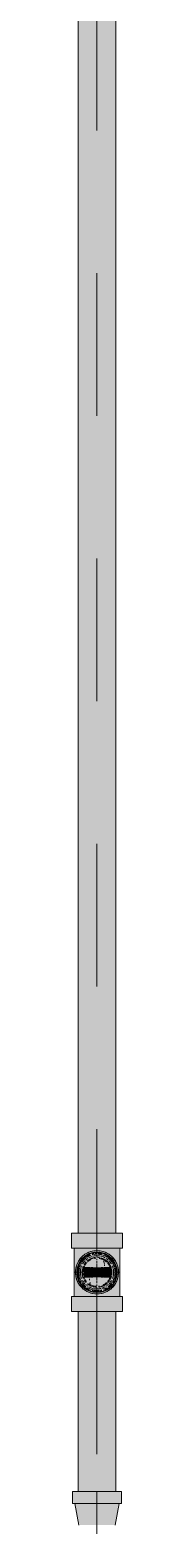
# Model space of a CAD drawing. Header units: millimetres. Extents: x -4000 to 187956, y -58990 to 162485.
# Drawn here: x 54221 to 54279, y 128169 to 129833 of the extents above; entities that cross this region are included whole.
import ezdxf

# ---------------------------------------------------------------- set-up
doc = ezdxf.new("R2010")
doc.units = ezdxf.units.MM
doc.linetypes.add('Dash 1_16_', pattern=[317.5, 158.75, -158.75])
for name, color, linetype, lineweight in [('F-SPRN', 3, 'Continuous', 9), ('P-PIPE', 3, 'Continuous', 9), ('P-PIPE-CNTR', 3, 'Continuous', 9)]:
    doc.layers.add(name, color=color, linetype=linetype, lineweight=lineweight)

# ---------------------------------------------------------------- blocks, each defined once
blk = doc.blocks.new('Sprinkler_Up - DN20-V291-FFS - TANG 1')
at = {"layer": 'F-SPRN', "transparency": 33554534}
for points in [[(-22.2, 0), (-3.9, 0.7), (-1.7, 2.9), (-1.2, 3.5), (-0.6, 4), (0.6, 4), (1.2, 3.5), (1.7, 2.9), (4.6, 0), (22.2, 0), (17.5, 13.5), (6.9, 21.2), (-6.9, 21.2), (-18, 13.1), (-20.5, 5.2)], [(0, -16.7), (4.3, -16.1), (11.8, -11.8), (16.1, -4.3), (16.1, 4.3), (11.8, 11.8), (8.3, 14.4), (0, 16.7), (-4.3, 16.1), (-11.8, 11.8), (-16.1, 4.3), (-16.1, -4.3), (-11.8, -11.8), (-8.3, -14.4)], [(3.4, -21.2), (6.9, -21.2), (18, -13.1), (22.2, 0), (3.9, -0.7), (1.7, -2.9), (1.2, -3.5), (0.6, -4), (-0.6, -4), (-1.2, -3.5), (-1.7, -2.9), (-4.6, 0), (-22.2, 0), (-18, -13.1), (-6.9, -21.2), (0, -21.2)], [(0, -15.6), (7.8, -13.5), (13.5, -7.8), (15.1, -4), (15.1, 4), (13.5, 7.8), (7.8, 13.5), (0, 15.6), (-7.8, 13.5), (-11, 11), (-15.1, 4), (-15.1, -4), (-11, -11), (-7.8, -13.5)], [(-10.9, -5.5), (-10.9, 5.4), (-14.5, 5.4), (-14.5, -5.5)], [(-7.7, -5.5), (-7.7, 5.4), (-10.9, 5.4), (-10.9, -5.5)], [(0, -5.5), (0, 5.4), (-7.7, 5.4), (-7.7, -5.5)], [(0, 0), (5.7, 0), (2.9, 4.9), (-2.9, 4.9), (-5.7, 0)], [(2.9, -4.9), (5.7, 0), (-5.7, 0), (-2.9, -4.9)], [(-4.6, 0), (4.6, 0), (0, 4.6)], [(0, -4.6), (4.6, 0), (-4.6, 0)], [(0, -2.6), (1.3, 0), (-1.8, 0)], [(-1.3, 0), (1.8, 0), (0, 2.6)], [(7.7, -5.5), (7.7, 5.4), (0, 5.4), (0, -5.5)], [(10.9, -5.5), (10.9, 5.4), (7.7, 5.4), (7.7, -5.5)], [(14.5, -5.5), (14.5, 5.4), (10.9, 5.4), (10.9, -5.5)]]:
    blk.add_hatch(color=1, dxfattribs=at).paths.add_polyline_path(points)
at = {"layer": 'F-SPRN', "color": 1}
for p, q in [((-11.5, 5.4), (-14.5, 5.4)), ((-14.5, 5.4), (-11.3, 5.4)), ((-14.5, 5.4), (-14.5, 3.7)), ((-14.5, 3.3), (-14.5, 0)), ((-11.5, 5.4), (-11.5, 4)), ((-10.9, 1.9), (-10.9, 3.6)), ((-10.8, 5.4), (-8, 5.4)), ((-8.1, 5.4), (-10.8, 5.4)), ((-8.1, 5.4), (-8.1, 2.8)), ((-8.1, 2.5), (-8.1, 0.7)), ((-7.7, 4.8), (-7.7, 2.7)), ((-7.7, 4.8), (-7.7, 2.7)), ((-7.7, 2.1), (-7.7, 0.5)), ((-7.7, 2.1), (-7.7, 0.5)), ((-6.7, 5.4), (-4.7, 5.4)), ((-5.8, 3.8), (-5.8, 2.2)), ((-2.1, 0), (-2.1, 0)), ((-2.1, 0), (-2.1, -0.1)), ((0, 2.1), (-0.1, 2.1)), ((2.1, 0), (2.1, 0.1)), ((2.1, 0), (2.1, 0)), ((4.7, 5.4), (6.5, 5.4)), ((7.7, 5.4), (10.8, 5.4)), ((7.7, 5.2), (7.7, 2.7)), ((7.7, 5.2), (7.7, 2.7)), ((7.7, 2.3), (7.7, 0.5)), ((7.7, 2.3), (7.7, 0.5)), ((10.8, 5.4), (8.1, 5.4)), ((8.1, 5.4), (8.1, 2.8)), ((8.1, 2.5), (8.1, 0.4)), ((10.9, 5.4), (14.5, 5.4)), ((10.9, 3.6), (10.9, 0.2)), ((14.5, 5.4), (11.5, 5.4)), ((11.5, 5.4), (11.5, 4)), ((11.5, 3), (11.5, 0.2)), ((14.5, 5.4), (14.5, -5.5)), ((-14.5, -1.3), (-14.5, -3.7)), ((-11.1, -5.5), (-14.5, -5.5)), ((-14.5, -5.5), (-11.5, -5.5)), ((-10.9, -2.6), (-10.9, -1.3)), ((-10.8, -5.5), (-8.1, -5.5)), ((-7.8, -5.5), (-10.8, -5.5)), ((-8.1, -4.2), (-8.1, -5.5)), ((-7.7, -2.7), (-7.7, -4)), ((-7.7, -2.7), (-7.7, -4)), ((-7, -5.5), (-5.8, -5.5)), ((-4.8, -5.5), (-7, -5.5)), ((-5.8, -2.3), (-5.8, -3.8)), ((-2.1, -0.3), (-2, -0.4)), ((-2, -0.4), (-2, -0.5)), ((-2, -0.5), (-2, -0.6)), ((-2, -0.6), (-2, -0.7)), ((-2, -0.7), (-1.9, -0.7)), ((-1.9, -0.7), (-1.9, -0.8)), ((-1.9, -0.8), (-1.9, -0.9)), ((-1.9, -0.9), (-1.8, -1)), ((-1.8, -1), (-1.8, -1.1)), ((-1.8, -1), (-1.8, -1)), ((-1.8, -1.1), (-1.7, -1.2)), ((-1.7, -1.2), (-1.6, -1.3)), ((-1.7, -1.2), (-1.7, -1.2)), ((-1.6, -1.3), (-1.6, -1.4)), ((-1.6, -1.4), (-1.5, -1.4)), ((-1.5, -1.4), (-1.4, -1.5)), ((-1.4, -1.5), (-1.3, -1.6)), ((-1.4, -1.5), (-1.4, -1.5)), ((-1.3, -1.6), (-1.3, -1.7)), ((-1.3, -1.7), (-1.2, -1.7)), ((-1.2, -1.7), (-1.1, -1.7)), ((-1.1, -1.7), (-1.1, -1.8)), ((-1.1, -1.8), (-1, -1.8)), ((-1, -1.8), (-0.9, -1.9)), ((-0.9, -1.9), (-0.8, -1.9)), ((-0.8, -1.9), (-0.7, -2)), ((-0.8, -1.9), (-0.8, -1.9)), ((-0.7, -2), (-0.6, -2)), ((-0.6, -2), (-0.5, -2)), ((-0.5, -2), (-0.4, -2)), ((-0.4, -2), (-0.3, -2.1)), ((-0.4, -2), (-0.4, -2)), ((-0.3, -2.1), (-0.2, -2.1)), ((-0.2, -2.1), (-0.1, -2.1)), ((-0.1, -2.1), (0, -2.1)), ((0, -2.1), (0.1, -2.1)), ((0.1, -2.1), (0.2, -2.1)), ((0.1, -2.1), (0.1, -2.1)), ((0.2, -2.1), (0.3, -2.1)), ((0.3, -2.1), (0.4, -2)), ((0.4, -2), (0.5, -2)), ((0.5, -2), (0.6, -2)), ((0.6, -2), (0.7, -2)), ((0.6, -2), (0.6, -2)), ((0.7, -2), (0.8, -1.9)), ((0.8, -1.9), (0.9, -1.9)), ((0.9, -1.9), (1, -1.8)), ((0.9, -1.9), (0.9, -1.9)), ((1, -1.8), (1.1, -1.8)), ((1.1, -1.8), (1.2, -1.7)), ((1.2, -1.7), (1.3, -1.6)), ((1.2, -1.7), (1.2, -1.7)), ((1.3, -1.6), (1.4, -1.6)), ((1.4, -1.5), (1.5, -1.5)), ((1.4, -1.6), (1.4, -1.5)), ((1.5, -1.4), (1.6, -1.3)), ((1.5, -1.5), (1.5, -1.4)), ((1.6, -1.3), (1.7, -1.2)), ((1.6, -1.3), (1.6, -1.3)), ((1.7, -1.1), (1.8, -1.1)), ((1.7, -1.2), (1.7, -1.1)), ((1.8, -1), (1.9, -0.9)), ((1.8, -1.1), (1.8, -1)), ((1.9, -0.8), (2, -0.7)), ((1.9, -0.8), (1.9, -0.8)), ((1.9, -0.9), (1.9, -0.8)), ((2, -0.4), (2.1, -0.3)), ((2, -0.5), (2, -0.4)), ((2, -0.5), (2, -0.5)), ((2, -0.6), (2, -0.5)), ((2, -0.7), (2, -0.6)), ((2.1, -0.1), (2.1, 0)), ((2.1, -0.2), (2.1, -0.1)), ((2.1, -0.3), (2.1, -0.2)), ((7, -5.5), (4.8, -5.5)), ((5.8, -2.2), (5.8, -3.8)), ((5.8, -5.5), (7, -5.5)), ((7.7, -0.5), (7.7, -2.3)), ((7.7, -0.5), (7.7, -2.3)), ((7.7, -2.7), (7.7, -5.4)), ((7.7, -2.7), (7.7, -5.4)), ((10.8, -5.5), (7.7, -5.5)), ((8.1, -0.4), (8.1, -2.5)), ((8.1, -2.8), (8.1, -5.5)), ((8.1, -5.5), (10.8, -5.5)), ((10.9, -0.2), (10.9, -3.6)), ((14.5, -5.5), (10.9, -5.5)), ((11.5, -0.2), (11.5, -3)), ((11.5, -4), (11.5, -5.5)), ((11.5, -5.5), (14.5, -5.5))]:
    blk.add_line(p, q, dxfattribs=at)
at = {"layer": 'F-SPRN', "color": 1, "flags": 128}
for points in [[(-0.6, 2), (-0.7, 2), (-0.8, 1.9), (-0.9, 1.9), (-0.9, 1.9), (-1, 1.8), (-1.1, 1.8), (-1.2, 1.7), (-1.2, 1.7), (-1.3, 1.6), (-1.4, 1.6), (-1.4, 1.5), (-1.5, 1.5), (-1.5, 1.4), (-1.6, 1.3), (-1.6, 1.3), (-1.7, 1.2), (-1.7, 1.1), (-1.8, 1.1), (-1.8, 1), (-1.9, 0.9), (-1.9, 0.8), (-1.9, 0.8), (-2, 0.7), (-2, 0.6), (-2, 0.5), (-2, 0.5), (-2, 0.4), (-2.1, 0.3), (-2.1, 0.2), (-2.1, 0.1), (-2.1, 0)], [(-0.5, 2), (-0.6, 2), (-0.6, 2)], [(-0.1, 2.1), (-0.1, 2.1), (-0.2, 2.1), (-0.3, 2.1), (-0.4, 2), (-0.5, 2)], [(2.1, 0.1), (2.1, 0.2), (2.1, 0.2), (2.1, 0.3), (2, 0.4), (2, 0.5), (2, 0.6), (2, 0.7), (1.9, 0.7), (1.9, 0.8), (1.9, 0.9), (1.8, 1), (1.8, 1), (1.8, 1.1), (1.7, 1.2), (1.7, 1.2), (1.6, 1.3), (1.6, 1.4), (1.5, 1.4), (1.4, 1.5), (1.4, 1.5), (1.3, 1.6), (1.3, 1.7), (1.2, 1.7), (1.1, 1.7), (1.1, 1.8), (1, 1.8), (0.9, 1.9), (0.8, 1.9), (0.8, 1.9), (0.7, 2), (0.6, 2), (0.5, 2), (0.4, 2), (0.4, 2), (0.3, 2.1), (0.2, 2.1), (0.1, 2.1), (0, 2.1)], [(-2.1, -0.1), (-2.1, -0.2), (-2.1, -0.2), (-2.1, -0.3)]]:
    blk.add_lwpolyline(points, dxfattribs=at)
at = {"layer": 'F-SPRN', "color": 1}
for radius, start, end in [(22.2, 360, 180), (21.9, 126.6942, 143.2701), (21.9, 108.2621, 125.7507), (21.9, 99.348, 107.901), (21.9, 90.145, 98.8503), (16.7, 83.0684, 90), (16.7, 83.0684, 90), (21.9, 72.5583, 89.4624), (21.9, 54.2493, 71.7379), (21.9, 36.8359, 53.3058), (21.9, 165.6773, 179.2615), (21.9, 146.15, 164.8151), (21.9, 144, 146.15), (16.7, 167.6802, 180), (16.7, 167.6802, 180), (16.7, 155.3879, 164.9693), (16.7, 155.3879, 164.9693), (15.6, 166.4265, 180), (15.6, 166.4265, 180), (15.6, 150.9409, 165), (15.6, 159.6139, 165), (16.7, 136.7213, 149.931), (16.7, 136.7213, 149.931), (15.6, 150.9409, 156.3845), (15.6, 138.4214, 150), (15.6, 138.4214, 150), (16.7, 121.4181, 130.5751), (16.7, 121.4181, 130.5751), (15.6, 120.5262, 133.2078), (15.6, 120.5262, 133.2078), (16.7, 106.5995, 120), (16.7, 106.5995, 120), (15.6, 114.4363, 119.9813), (15.6, 114.4363, 119.9813), (4.63, 155.7832, 180), (4.63, 155.7832, 180), (16.7, 96.4143, 105), (16.7, 96.4143, 105), (4.63, 109.0192, 138.2703), (4.63, 109.0192, 138.2703), (15.6, 95.5762, 100.6843), (15.6, 95.5762, 100.6843), (2.56, 109.0192, 168.8278), (2.56, 109.0192, 168.8278), (2.04, 109.0192, 180), (4.63, 17.9592, 90), (4.63, 17.9592, 90), (3.81, 57.0577, 90), (2.56, 14.5599, 90), (2.56, 14.5599, 90), (2.04, 10.4703, 90), (15.6, 75.573, 80.5892), (15.6, 75.573, 80.5892), (3.81, 16.1605, 43.8358), (15.6, 67.5614, 74.5481), (15.6, 67.5614, 74.5481), (16.7, 60, 75), (16.7, 60, 75), (15.6, 60.0187, 65.5637), (15.6, 60.0187, 65.5637), (15.6, 46.7922, 60), (15.6, 46.7922, 60), (16.7, 49.4249, 58.5819), (16.7, 49.4249, 58.5819), (15.6, 30, 41.5786), (15.6, 30, 41.5786), (16.7, 30, 43.2787), (16.7, 30, 43.2787), (15.6, 23.6155, 29.5646), (15.6, 15, 29.5646), (15.6, 15, 20.3861), (16.7, 15, 24.6121), (16.7, 15, 24.6121), (15.6, 360, 13.6618), (15.6, 0, 13.6618), (16.7, 360, 12.3198), (16.7, 0, 12.3198), (21.9, 36, 36.8359), (21.9, 15.1849, 35.2302), (21.9, 0.7385, 14.3227), (22.2, 180, 360), (21.9, 180.7385, 194.3227), (21.9, 195.1849, 213.85), (21.9, 213.85, 216), (21.9, 216.7299, 233.3058), (16.7, 180, 192.3198), (16.7, 180, 192.3198), (16.7, 195.0307, 204.6121), (16.7, 195.0307, 204.6121), (15.6, 181.9082, 193.6618), (15.6, 181.9082, 193.6618), (15.6, 197.3339, 209.5646), (15.6, 197.3339, 209.5646), (16.7, 210.069, 223.2787), (16.7, 210.069, 223.2787), (15.6, 212.5472, 221.5786), (15.6, 212.5472, 221.5786), (16.7, 229.4249, 238.5819), (16.7, 229.4249, 238.5819), (15.6, 233.795, 240), (15.6, 233.795, 240), (16.7, 240, 255), (16.7, 240, 255), (15.6, 240.0187, 254.5481), (15.6, 240.0187, 254.5481), (4.63, 197.9592, 0), (4.63, 197.9592, 360), (15.6, 255, 267.64), (15.6, 255, 267.64), (3.81, 196.1605, 360), (2.56, 191.1677, 270), (2.56, 191.1677, 270), (2.04, 190.4703, 270), (16.7, 263.0684, 270), (16.7, 263.0684, 270), (2.04, 270, 0), (2.56, 270, 0), (2.56, 270, 360), (15.6, 275.5762, 280.6843), (15.6, 275.5762, 280.6843), (16.7, 276.4143, 285), (16.7, 276.4143, 285), (16.7, 286.5995, 300), (16.7, 286.5995, 300), (15.6, 294.4363, 299.9813), (15.6, 294.4363, 299.9813), (15.6, 300, 313.2078), (15.6, 300, 313.2078), (16.7, 301.4181, 310.5751), (16.7, 301.4181, 310.5751), (15.6, 318.4214, 330), (15.6, 318.4214, 330), (16.7, 316.7213, 330), (16.7, 316.7213, 330), (21.9, 306.6942, 323.1641), (15.6, 330.4354, 345), (15.6, 330.4354, 336.3845), (15.6, 339.6139, 345), (15.6, 346.3382, 360), (15.6, 346.3382, 360), (16.7, 335.3879, 345), (16.7, 335.3879, 345), (16.7, 347.6802, 360), (16.7, 347.6802, 360), (21.9, 323.1641, 324), (21.9, 324.7698, 344.8151), (21.9, 345.6773, 359.2615), (21.9, 234.9759, 251.7379), (21.9, 252.5583, 269.4624), (21.9, 270.145, 278.8503), (21.9, 279.348, 287.901), (21.9, 288.2621, 305.0241)]:
    blk.add_arc((0, 0), radius, start, end, dxfattribs=at)
blk = doc.blocks.new('Steel_Transition_Threaded_HoaPhat - Standard-V294-FFS - TANG 1')
at = {"layer": 'P-PIPE', "lineweight": 13, "transparency": 33554534}
h = blk.add_hatch(color=1, dxfattribs=at)
h.paths.add_polyline_path([(54250, 128427.6), (54255.8, 128428.4), (54264.4, 128433), (54267.5, 128436.2), (54269.5, 128438.8), (54271.7, 128444.3), (54272.5, 128450.1), (54271.7, 128455.9), (54267.5, 128464), (54265.9, 128466), (54261.3, 128469.6), (54255.8, 128471.8), (54250, 128472.6), (54244.2, 128471.8), (54238.7, 128469.5), (54232, 128463.3), (54230.5, 128461.3), (54228.3, 128455.9), (54227.5, 128450.1), (54228.3, 128444.3), (54232, 128436.9), (54235.6, 128433), (54238.8, 128430.6), (54244.2, 128428.4)])
h.paths.add_polyline_path([(54250, 128430), (54244.8, 128430.7), (54239.5, 128433), (54235.8, 128435.9), (54232, 128441.4), (54230.6, 128444.9), (54229.9, 128450.1), (54232, 128458.8), (54232.6, 128460.1), (54235.8, 128464.3), (54240, 128467.5), (54245, 128469.5), (54250, 128470.2), (54255.2, 128469.5), (54260.1, 128467.5), (54264.2, 128464.3), (54267.5, 128460), (54269.4, 128455.3), (54270.1, 128450.1), (54269.4, 128444.9), (54267.4, 128440), (54264.2, 128435.9), (54260.1, 128432.7), (54255.2, 128430.7)])
for points in [[(54250, 128430), (54250, 128433.7), (54241.8, 128435.9), (54235.8, 128441.9), (54233.6, 128450.1), (54235.8, 128458.3), (54241.8, 128464.3), (54250, 128466.5), (54250, 128470.2), (54244.8, 128469.5), (54240, 128467.5), (54235.8, 128464.3), (54232, 128458.8), (54230.6, 128455.3), (54229.9, 128450.1), (54232, 128441.4), (54232.6, 128440), (54235.8, 128435.9), (54240, 128432.7), (54244.8, 128430.7)], [(54250, 128431.6), (54256.7, 128433), (54259.3, 128434.1), (54263.1, 128437), (54267.5, 128444.3), (54267.9, 128445.3), (54268.5, 128450.1), (54267.5, 128455.9), (54266, 128459.3), (54263.1, 128463.2), (54259.3, 128466.1), (54254.8, 128468), (54250, 128468.6), (54245.2, 128468), (54240.8, 128466.1), (54236.9, 128463.2), (54234, 128459.3), (54232, 128454.1), (54232, 128446.1), (54232.1, 128445.3), (54234, 128440.8), (54236.9, 128437), (54243.3, 128433), (54245.2, 128432.2)], [(54250, 128430), (54255.2, 128430.7), (54260.5, 128433), (54264.2, 128435.9), (54267.5, 128440.2), (54269.4, 128444.9), (54270.1, 128450.1), (54269.4, 128455.3), (54267.4, 128460.1), (54264.2, 128464.3), (54260.1, 128467.5), (54255, 128469.5), (54250, 128469.5), (54250, 128466.5), (54258.2, 128464.3), (54264.2, 128458.3), (54266.4, 128450.1), (54264.2, 128441.9), (54258.2, 128435.9), (54250, 128433)]]:
    blk.add_hatch(color=1, dxfattribs=at).paths.add_polyline_path(points)
at = {"layer": 'P-PIPE', "color": 20, "lineweight": 13}
for radius, start, end in [(22.5, 90, 270), (22.5, 120.1908, 270), (20.1, 128.8856, 148.1553), (18.5, 136.4297, 150), (18.5, 136.4297, 150), (18.5, 123.4976, 133.2041), (18.5, 123.4976, 133.2041), (20.1, 109.6859, 125.0043), (22.5, 120, 120.1908), (22.5, 90, 120), (16.4, 121.0738, 128.0319), (18.5, 106.819, 120), (18.5, 106.819, 120), (16.4, 113.4045, 120), (16.4, 107.4657, 111.9681), (20.1, 104.4527, 105), (20.1, 100.9975, 104.4527), (18.5, 91.4353, 103.2046), (18.5, 91.4353, 103.2046), (16.4, 96.2132, 104.6042), (20.1, 90.5246, 98.5089), (22.5, 270, 90), (22.5, 60, 90), (22.5, 270, 59.8092), (18.5, 78.0986, 90), (18.5, 78.0986, 90), (20.1, 75.5473, 87.9279), (18.5, 60, 75), (18.5, 60, 75), (16.4, 66.9681, 72.9388), (20.1, 75, 75.5473), (20.1, 54.9957, 75), (16.4, 60.5934, 66.5955), (18.5, 46.7959, 56.5024), (18.5, 46.7959, 56.5024), (22.5, 59.8092, 60), (20.1, 31.8447, 51.1144), (18.5, 30, 43.5703), (18.5, 30, 43.5703), (20.1, 166.0499, 193.9501), (20.1, 154.5924, 162.7449), (18.5, 167.3783, 192.6217), (18.5, 167.3783, 180), (18.5, 180, 192.6217), (20.1, 150, 154.2017), (18.5, 165, 167.3783), (18.5, 165, 167.3783), (18.5, 192.6217, 195), (18.5, 192.6217, 195), (18.5, 157.6232, 165), (18.5, 157.6232, 165), (18.5, 195, 202.3768), (18.5, 195, 202.3768), (16.4, 180.8106, 191.4533), (16.4, 168.5467, 175.1607), (16.4, 158.0319, 163.506), (16.4, 143.5463, 150), (16.4, 351.9681, 0), (16.4, 0, 6.4537), (18.5, 15, 22.3768), (18.5, 18.2803, 22.3768), (18.5, 337.6232, 345), (18.5, 337.6232, 345), (20.1, 29.5641, 30), (20.1, 17.2551, 29.5641), (18.5, 15, 18.2803), (18.5, 346.5939, 13.4061), (18.5, 0, 13.4061), (18.5, 346.5939, 0), (20.1, 346.0499, 13.9501), (20.1, 197.2551, 205.4076), (20.1, 205.7983, 210), (20.1, 211.8447, 231.1144), (18.5, 210, 223.5703), (18.5, 210, 223.5703), (16.4, 210.6635, 216.4537), (18.5, 226.7959, 236.5024), (18.5, 226.7959, 236.5024), (20.1, 238.4084, 255), (18.5, 240, 248.4953), (18.5, 240, 248.4953), (16.4, 240, 246.5955), (18.5, 248.8886, 255), (18.5, 248.8886, 255), (20.1, 255.0607, 267.9279), (18.5, 258.0986, 270), (18.5, 258.0986, 270), (16.4, 264.1652, 268.506), (20.1, 270.5246, 278.5089), (18.5, 271.4353, 283.2046), (18.5, 271.4353, 283.2046), (16.4, 276.2132, 283.9063), (20.1, 280.9975, 285), (16.4, 287.4657, 291.9681), (18.5, 286.819, 291.1114), (18.5, 286.819, 291.1114), (16.4, 293.5463, 300), (18.5, 291.5047, 300), (18.5, 291.5047, 300), (20.1, 289.6859, 301.5916), (18.5, 303.4976, 313.2041), (18.5, 303.4976, 313.2041), (20.1, 308.8856, 328.1553), (18.5, 316.4297, 330), (18.5, 316.4297, 330), (16.4, 338.0319, 342.8691), (20.1, 330, 330.4359), (20.1, 330.4359, 342.7449)]:
    blk.add_arc((54250, 128450.1), radius, start, end, dxfattribs=at)

msp = doc.modelspace()

# ---------------------------------------------------------------- hatches: boundary and pattern name
at = {"layer": 'P-PIPE', "transparency": 33554534}
for points in [[(54250, 128493.7), (54250, 131149.4), (54228.9, 131149.4), (54229.6, 128493.7), (54244.5, 128493.7)], [(54250, 128493.7), (54271.1, 128493.7), (54270.4, 131149.4), (54250, 131149.4), (54250, 128506)], [(54222.3, 128477), (54250, 128477), (54250, 128493.7), (54221.4, 128493.7), (54221.4, 128477)], [(54278.6, 128477), (54277.7, 128493.7), (54250, 128493.7), (54250, 128477), (54277.7, 128477)], [(54228.1, 128423.1), (54250, 128423.1), (54250, 128428.9), (54240.8, 128431.3), (54233.9, 128436.8), (54231.7, 128439.4), (54229.2, 128446.2), (54229.2, 128454), (54233.9, 128463.4), (54237.7, 128467), (54244.3, 128470.2), (54250, 128471.2), (54250, 128477), (54224.7, 128477), (54225.6, 128423.1)], [(54250, 128426), (54256.2, 128426.8), (54262.1, 128429.2), (54267.5, 128433.6), (54270.9, 128438), (54273.3, 128443.8), (54274.1, 128450.1), (54273.3, 128456.3), (54270.9, 128462.1), (54263.9, 128469.5), (54262.1, 128471), (54256.2, 128473.4), (54250, 128474.2), (54243.8, 128473.4), (54236.1, 128469.5), (54232, 128465.9), (54229.1, 128462.1), (54226.7, 128456.3), (54225.9, 128450.1), (54226.7, 128443.8), (54229.1, 128438), (54233, 128433), (54237.9, 128429.2), (54243.8, 128426.8)], [(54241.7, 128435.6), (54242.8, 128437.6), (54241.7, 128441.7), (54242.8, 128445.9), (54245.8, 128449), (54257.2, 128454.3), (54258.4, 128458.4), (54257.2, 128462.6), (54255.9, 128464.3), (54250, 128466.8), (54241.7, 128464.6), (54235.5, 128458.4), (54233.3, 128450.1), (54235.5, 128441.7), (54238.2, 128438.3)], [(54250, 128433.4), (54258.4, 128435.6), (54261.8, 128438.3), (54266.1, 128445.8), (54266.1, 128454.4), (54261.8, 128461.9), (54258.4, 128464.6), (54250, 128466.8), (54245.7, 128466.2), (54238.2, 128461.9), (54233.9, 128454.4), (54233.9, 128445.8), (54238.2, 128438.3), (54241.7, 128435.6)], [(54265.3, 128423.1), (54275.3, 128423.1), (54274.4, 128477), (54250, 128477), (54250, 128471.2), (54259.2, 128468.9), (54266.1, 128463.4), (54268.3, 128460.7), (54270.8, 128454), (54270.8, 128446.2), (54266.1, 128436.8), (54262, 128433), (54255.7, 128430), (54250, 128428.9), (54250, 128423.1), (54262.6, 128423.1)], [(54222.3, 128406.4), (54250, 128406.4), (54250, 128423.1), (54221.4, 128423.1), (54221.4, 128406.4)], [(54278.6, 128406.4), (54277.7, 128423.1), (54250, 128423.1), (54250, 128406.4), (54277.7, 128406.4)], [(54244.5, 128206), (54250, 128206), (54250, 128406.4), (54228.9, 128406.4), (54229.6, 128206), (54239.5, 128206)], [(54271.1, 128206), (54270.4, 128406.4), (54250, 128406.4), (54250, 128206), (54270.4, 128206)], [(54230.7, 128192.7), (54277.4, 128192.7), (54276.4, 128206), (54222.7, 128206), (54223.6, 128192.7), (54226.3, 128192.7)], [(54235.8, 128168.8), (54270.1, 128168.8), (54273.9, 128192.7), (54225.2, 128192.7), (54230.6, 128168.8), (54232.6, 128168.8)]]:
    msp.add_hatch(color=1, dxfattribs=at).paths.add_polyline_path(points)

# ---------------------------------------------------------------- linework, layer by layer
at = {"layer": 'P-PIPE', "color": 20, "lineweight": 13}
for p, q in [((54228.9, 131149.4), (54228.9, 128493.7)), ((54271.1, 128493.7), (54271.1, 131149.4)), ((54221.4, 128493.7), (54221.4, 128477)), ((54228.8, 128493.7), (54221.4, 128493.7)), ((54250, 128493.7), (54221.4, 128493.7)), ((54228.9, 128493.7), (54229.6, 128493.7)), ((54229.7, 128493.7), (54235.1, 128493.7)), ((54235, 128493.7), (54229.8, 128493.7)), ((54235.6, 128493.7), (54264.4, 128493.7)), ((54242.6, 128493.7), (54235.7, 128493.7)), ((54250, 128493.7), (54242.6, 128493.7)), ((54257.4, 128493.7), (54250, 128493.7)), ((54278.6, 128493.7), (54250, 128493.7)), ((54264.3, 128493.7), (54257.4, 128493.7)), ((54264.9, 128493.7), (54270.3, 128493.7)), ((54267.6, 128493.7), (54265, 128493.7)), ((54270.2, 128493.7), (54268.4, 128493.7)), ((54270.4, 128493.7), (54271.1, 128493.7)), ((54278.6, 128493.7), (54271.2, 128493.7)), ((54278.6, 128477), (54278.6, 128493.7)), ((54221.4, 128477), (54224.6, 128477)), ((54221.4, 128477), (54250, 128477)), ((54224.7, 128477), (54224.7, 128423.1)), ((54225.6, 128477), (54224.7, 128477)), ((54225.6, 128477), (54224.7, 128477)), ((54225.5, 128477), (54229.8, 128477)), ((54228.1, 128477), (54225.6, 128477)), ((54242.6, 128477), (54225.6, 128477)), ((54232.1, 128477), (54228.1, 128477)), ((54229.8, 128477), (54234.7, 128477)), ((54234.6, 128477), (54232.1, 128477)), ((54237.4, 128477), (54235.6, 128477)), ((54235.7, 128477), (54241.9, 128477)), ((54241.9, 128477), (54237.4, 128477)), ((54243.4, 128477), (54250, 128477)), ((54250, 128477), (54243.5, 128477)), ((54250, 128477), (54243.5, 128477)), ((54250, 128477), (54256.6, 128477)), ((54250, 128477), (54278.6, 128477)), ((54256.5, 128477), (54250, 128477)), ((54256.5, 128477), (54250, 128477)), ((54275.3, 128477), (54257.4, 128477)), ((54258.1, 128477), (54264.3, 128477)), ((54262.6, 128477), (54258.1, 128477)), ((54264.4, 128477), (54262.6, 128477)), ((54265.3, 128477), (54267.6, 128477)), ((54267.9, 128477), (54265.4, 128477)), ((54271.9, 128477), (54267.9, 128477)), ((54268, 128477), (54270.2, 128477)), ((54270.2, 128477), (54274.5, 128477)), ((54274.4, 128477), (54271.9, 128477)), ((54275.3, 128477), (54274.4, 128477)), ((54275.3, 128423.1), (54275.3, 128477)), ((54275.4, 128477), (54278.6, 128477)), ((54233, 128433), (54233, 128433)), ((54267.1, 128433), (54267, 128433)), ((54221.4, 128423.1), (54221.4, 128406.4)), ((54224.6, 128423.1), (54221.4, 128423.1)), ((54250, 128423.1), (54221.4, 128423.1)), ((54224.7, 128423.1), (54225.6, 128423.1)), ((54224.7, 128423.1), (54242.6, 128423.1)), ((54229.8, 128423.1), (54225.5, 128423.1)), ((54225.6, 128423.1), (54228.1, 128423.1)), ((54228.1, 128423.1), (54232.1, 128423.1)), ((54234.7, 128423.1), (54229.8, 128423.1)), ((54232.1, 128423.1), (54234.6, 128423.1)), ((54235.6, 128423.1), (54237.4, 128423.1)), ((54241.9, 128423.1), (54235.7, 128423.1)), ((54237.4, 128423.1), (54241.9, 128423.1)), ((54250, 128423.1), (54243.4, 128423.1)), ((54243.5, 128423.1), (54250, 128423.1)), ((54243.5, 128423.1), (54250, 128423.1)), ((54256.6, 128423.1), (54250, 128423.1)), ((54278.6, 128423.1), (54250, 128423.1)), ((54250, 128423.1), (54256.5, 128423.1)), ((54250, 128423.1), (54256.5, 128423.1)), ((54257.4, 128423.1), (54274.4, 128423.1)), ((54264.3, 128423.1), (54258.1, 128423.1)), ((54258.1, 128423.1), (54262.6, 128423.1)), ((54262.6, 128423.1), (54264.4, 128423.1)), ((54267.6, 128423.1), (54265.3, 128423.1)), ((54265.4, 128423.1), (54267.9, 128423.1)), ((54267.9, 128423.1), (54271.9, 128423.1)), ((54270.2, 128423.1), (54268, 128423.1)), ((54274.5, 128423.1), (54270.2, 128423.1)), ((54271.9, 128423.1), (54274.4, 128423.1)), ((54274.4, 128423.1), (54275.3, 128423.1)), ((54274.4, 128423.1), (54275.3, 128423.1)), ((54278.6, 128423.1), (54275.4, 128423.1)), ((54278.6, 128406.4), (54278.6, 128423.1)), ((54221.4, 128406.4), (54228.8, 128406.4)), ((54221.4, 128406.4), (54250, 128406.4)), ((54228.9, 128406.4), (54228.9, 128206)), ((54229.6, 128406.4), (54228.9, 128406.4)), ((54235.1, 128406.4), (54229.7, 128406.4)), ((54229.8, 128406.4), (54235, 128406.4)), ((54264.4, 128406.4), (54235.6, 128406.4)), ((54235.7, 128406.4), (54242.6, 128406.4)), ((54242.6, 128406.4), (54250, 128406.4)), ((54250, 128406.4), (54257.4, 128406.4)), ((54250, 128406.4), (54278.6, 128406.4)), ((54257.4, 128406.4), (54264.3, 128406.4)), ((54270.3, 128406.4), (54264.9, 128406.4)), ((54265, 128406.4), (54267.6, 128406.4)), ((54268.4, 128406.4), (54270.2, 128406.4)), ((54271.1, 128406.4), (54270.4, 128406.4)), ((54271.1, 128206), (54271.1, 128406.4)), ((54271.2, 128406.4), (54278.6, 128406.4)), ((54222.7, 128206), (54222.7, 128192.7)), ((54228.7, 128206), (54222.7, 128206)), ((54277.4, 128206), (54222.7, 128206)), ((54228.9, 128206), (54229.6, 128206)), ((54231.7, 128206), (54268.3, 128206)), ((54236.3, 128206), (54231.7, 128206)), ((54242.9, 128206), (54236.3, 128206)), ((54250, 128206), (54242.9, 128206)), ((54257.1, 128206), (54250, 128206)), ((54263.7, 128206), (54257.1, 128206)), ((54268.4, 128206), (54263.7, 128206)), ((54270.4, 128206), (54271.1, 128206)), ((54277.4, 128206), (54271.3, 128206)), ((54277.4, 128192.7), (54277.4, 128206)), ((54222.7, 128192.7), (54277.4, 128192.7)), ((54222.7, 128192.7), (54225, 128192.7)), ((54225.2, 128192.7), (54229.9, 128168.8)), ((54226.3, 128192.7), (54230.7, 128192.7)), ((54230.7, 128192.7), (54236.3, 128192.7)), ((54236.3, 128192.7), (54242.9, 128192.7)), ((54243.6, 128192.7), (54250, 128192.7)), ((54250, 128192.7), (54256.4, 128192.7)), ((54257.1, 128192.7), (54263.7, 128192.7)), ((54263.7, 128192.7), (54269.3, 128192.7)), ((54269.3, 128192.7), (54273.7, 128192.7)), ((54270.1, 128168.8), (54274.8, 128192.7)), ((54275, 128192.7), (54277.4, 128192.7))]:
    msp.add_line(p, q, dxfattribs=at)
for radius, start, end in [(24.1, 90, 225), (24.1, 90, 270), (21.1, 141.9789, 146.1637), (21.1, 137.2293, 141.8404), (21.1, 126.9789, 135), (21.1, 112.0203, 125.8689), (21.1, 99.731, 105), (21.1, 90, 96.9789), (24.1, 316.627, 90), (24.1, 270, 90), (21.1, 81.9789, 87.7707), (21.1, 75, 81.9292), (21.1, 62.2293, 66.9789), (21.1, 54.1311, 60), (21.1, 38.1596, 53.0211), (21.1, 33.8363, 38.0211), (21.1, 173.0708, 177.9758), (21.1, 182.0242, 194.2622), (21.1, 165.7378, 171.9789), (21.1, 156.9789, 165), (21.1, 150, 154.6013), (21.1, 148.4535, 150), (21.1, 25.3987, 33.7963), (21.1, 15, 23.0211), (21.1, 345.7378, 357.7452), (21.1, 2.0242, 12.7707), (21.1, 195, 201.9789), (21.1, 206.4435, 210), (21.1, 210, 211.5465), (24.1, 225.0718, 270), (21.1, 219.3488, 231.9789), (21.1, 234.4307, 245.5764), (21.1, 255, 270), (24.1, 270, 314.9282), (21.1, 270, 278.0211), (21.1, 279.731, 285), (21.1, 293.0211, 305.5693), (21.1, 308.0211, 321.8404), (24.1, 315, 316.627), (21.1, 326.2037, 334.6013), (21.1, 338.0211, 345)]:
    msp.add_arc((54250, 128450.1), radius, start, end, dxfattribs=at)
at = {"layer": 'P-PIPE', "color": 1}
for centre, radius, start, end in [((54250, 128458.4), 8.35, 69.0027, 79.2369), ((54250, 128458.4), 8.35, 50.2727, 60.5692), ((54250, 128458.4), 8.35, 20.1285, 29.0413), ((54250, 128450.1), 16.7, 46.0317, 57.203), ((54250, 128450.1), 16.7, 32.3031, 45.2846), ((54250, 128450.1), 16.7, 170.1108, 177.203), ((54250, 128450.1), 16.7, 182.797, 189.8892), ((54250, 128450.1), 16.7, 190.2154, 195.2487), ((54250, 128450.1), 16.7, 157.579, 164.2722), ((54250, 128441.7), 8.35, 131.0366, 150), ((54250, 128441.7), 8.35, 115.6806, 125.5287), ((54250, 128441.7), 8.35, 100.6842, 111.8703), ((54250, 128441.7), 8.35, 90, 100.6842), ((54250, 128458.4), 8.35, 270, 280.6842), ((54250, 128458.4), 8.35, 316.3183, 330), ((54250, 128458.4), 8.35, 8.0385, 17.9918), ((54250, 128458.4), 8.35, 352.2824, 1.6717), ((54250, 128450.1), 16.7, 23.314, 31.0974), ((54250, 128450.1), 16.7, 16.9375, 22.421), ((54250, 128450.1), 16.7, 350.1108, 355.6907), ((54250, 128450.1), 16.7, 231.8726, 237.203), ((54250, 128441.7), 8.35, 172.0327, 181.5407), ((54250, 128441.7), 8.35, 199.9004, 209.0413), ((54250, 128450.1), 16.7, 254.7154, 259.6727), ((54250, 128441.7), 8.35, 249.0027, 259.2369), ((54250, 128450.1), 16.7, 264.6626, 270), ((54250, 128450.1), 16.7, 308.1274, 313.9683), ((54250, 128450.1), 16.7, 314.7154, 320.6908), ((54250, 128450.1), 16.7, 328.9026, 336.686), ((54250, 128450.1), 16.7, 337.2636, 343.0625)]:
    msp.add_arc(centre, radius, start, end, dxfattribs=at)
at = {"layer": 'P-PIPE-CNTR', "color": 1, "linetype": 'Dash 1_16_'}
for p, q in [((54250, 131149.4), (54250, 128493.7)), ((54250, 131149.4), (54250, 128493.7)), ((54250, 128472.6), (54250, 128475.1)), ((54250, 128471.2), (54250, 128472.6)), ((54250, 128466.8), (54250, 128468.6)), ((54250, 128463.6), (54250, 128465.2)), ((54250, 128459.8), (54250, 128462.6)), ((54225, 128450.1), (54227.5, 128450.1)), ((54227.8, 128450.1), (54231.5, 128450.1)), ((54232, 128450.1), (54233.3, 128450.1)), ((54236.9, 128450.1), (54238.6, 128450.1)), ((54239.1, 128450.1), (54240.4, 128450.1)), ((54240.4, 128450.1), (54242.3, 128450.1)), ((54245.4, 128450.1), (54247.6, 128450.1)), ((54248.7, 128450.1), (54250, 128450.1)), ((54250, 128455.5), (54250, 128459.1)), ((54250, 128452.6), (54250, 128454.3)), ((54250, 128450.1), (54250, 128452.1)), ((54250, 128448), (54250, 128450.1)), ((54250, 128450.1), (54251.3, 128450.1)), ((54250, 128445.9), (54250, 128447.5)), ((54252.4, 128450.1), (54254.6, 128450.1)), ((54255.7, 128450.1), (54263.5, 128450.1)), ((54268.5, 128450.1), (54272.2, 128450.1)), ((54272.5, 128450.1), (54275, 128450.1)), ((54250, 128441.1), (54250, 128444.6)), ((54250, 128438.1), (54250, 128440.4)), ((54250, 128435), (54250, 128436.5)), ((54250, 128431.6), (54250, 128433)), ((54250, 128430), (54250, 128431.6)), ((54250, 128427.6), (54250, 128428.9)), ((54250, 128425.1), (54250, 128427.6)), ((54250, 128406.4), (54250, 128206)), ((54250, 128406.4), (54250, 128206))]:
    msp.add_line(p, q, dxfattribs=at)
at = {"layer": 'P-PIPE-CNTR', "color": 20, "lineweight": 13}
for p, q in [((54250, 128474.2), (54250, 128493.7)), ((54250, 128471.2), (54250, 128472.6)), ((54250, 128466.8), (54250, 128468.6)), ((54250, 128463.6), (54250, 128465.2)), ((54250, 128459.8), (54250, 128462.6)), ((54250, 128455.5), (54250, 128459.1)), ((54250, 128452.6), (54250, 128454.3)), ((54250, 128450.1), (54250, 128452.1)), ((54250, 128448), (54250, 128450.1)), ((54250, 128445.9), (54250, 128447.5)), ((54250, 128441.1), (54250, 128443.6)), ((54250, 128438.1), (54250, 128440.4)), ((54250, 128435), (54250, 128436.5)), ((54250, 128430), (54250, 128431.6)), ((54250, 128427.6), (54250, 128428.9)), ((54250, 128426), (54250, 128427.6)), ((54250, 128406.4), (54250, 128426)), ((54250, 128157), (54250, 128206))]:
    msp.add_line(p, q, dxfattribs=at)

# ---------------------------------------------------------------- block references
at = {"layer": 'F-SPRN', "color": 1}
msp.add_blockref('Sprinkler_Up - DN20-V291-FFS - TANG 1', (54250, 128450.1), dxfattribs=at)
at = {"layer": 'P-PIPE', "color": 20, "lineweight": 13}
msp.add_blockref('Steel_Transition_Threaded_HoaPhat - Standard-V294-FFS - TANG 1', (0, 0), dxfattribs=at)

doc.saveas('drawing.dxf')
